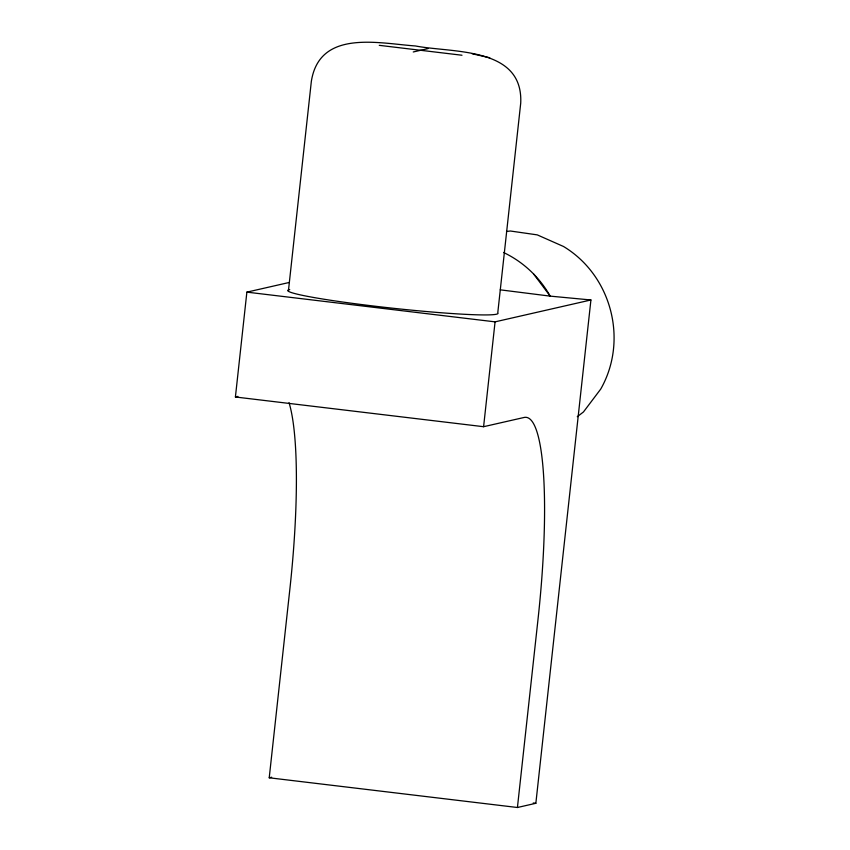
<?xml version="1.0" encoding="UTF-8"?>
<svg xmlns="http://www.w3.org/2000/svg" width="850" height="850" viewBox="0 0 850 850"><rect width="100%" height="100%" fill="white"/><g stroke="black" fill="none" stroke-linecap="round" stroke-linejoin="round"><path stroke-width="1.27" d="M289.032 402.677A211.342 35.668 -83.2 0 1 289.871 589.039L269.227 777.782L517.427 807.5L538.071 618.758A211.342 35.668 -83.2 0 0 524.153 417.456L483.597 426.7L235.407 396.993L246.872 292.134L289.043 282.508M288.405 291.051L311.344 81.345C319.621 29.091 378.505 43.35 415.427 45.964C452.668 53.114 523.388 46.484 520.721 103.116L497.771 312.832A105.666 6.279 6.2 0 1 388.057 307.7A105.666 6.279 6.2 0 1 289.723 289.553M483.597 426.7L495.072 321.853L590.92 299.976L535.851 803.293L517.427 807.5M577.278 416.712L583.451 411.974L600.716 389.098C628.437 340.276 611.596 275.517 563.518 246.489L537.264 234.876L510.34 231.009L506.494 231.487M413.249 51.967L427.996 48.599M235.407 396.993L237.936 396.408M269.227 777.782L271.681 777.229M500.236 289.839L550.184 296.129L590.92 299.976M379.259 45.337L461.986 55.239M246.872 292.134L495.072 321.853M533.226 802.984L535.851 803.293M489.759 57.768L472.101 53.752M533.704 274.104L550.184 296.129M503.54 252.482A105.666 103.966 77.1 0 1 549.854 295.556"/></g></svg>
